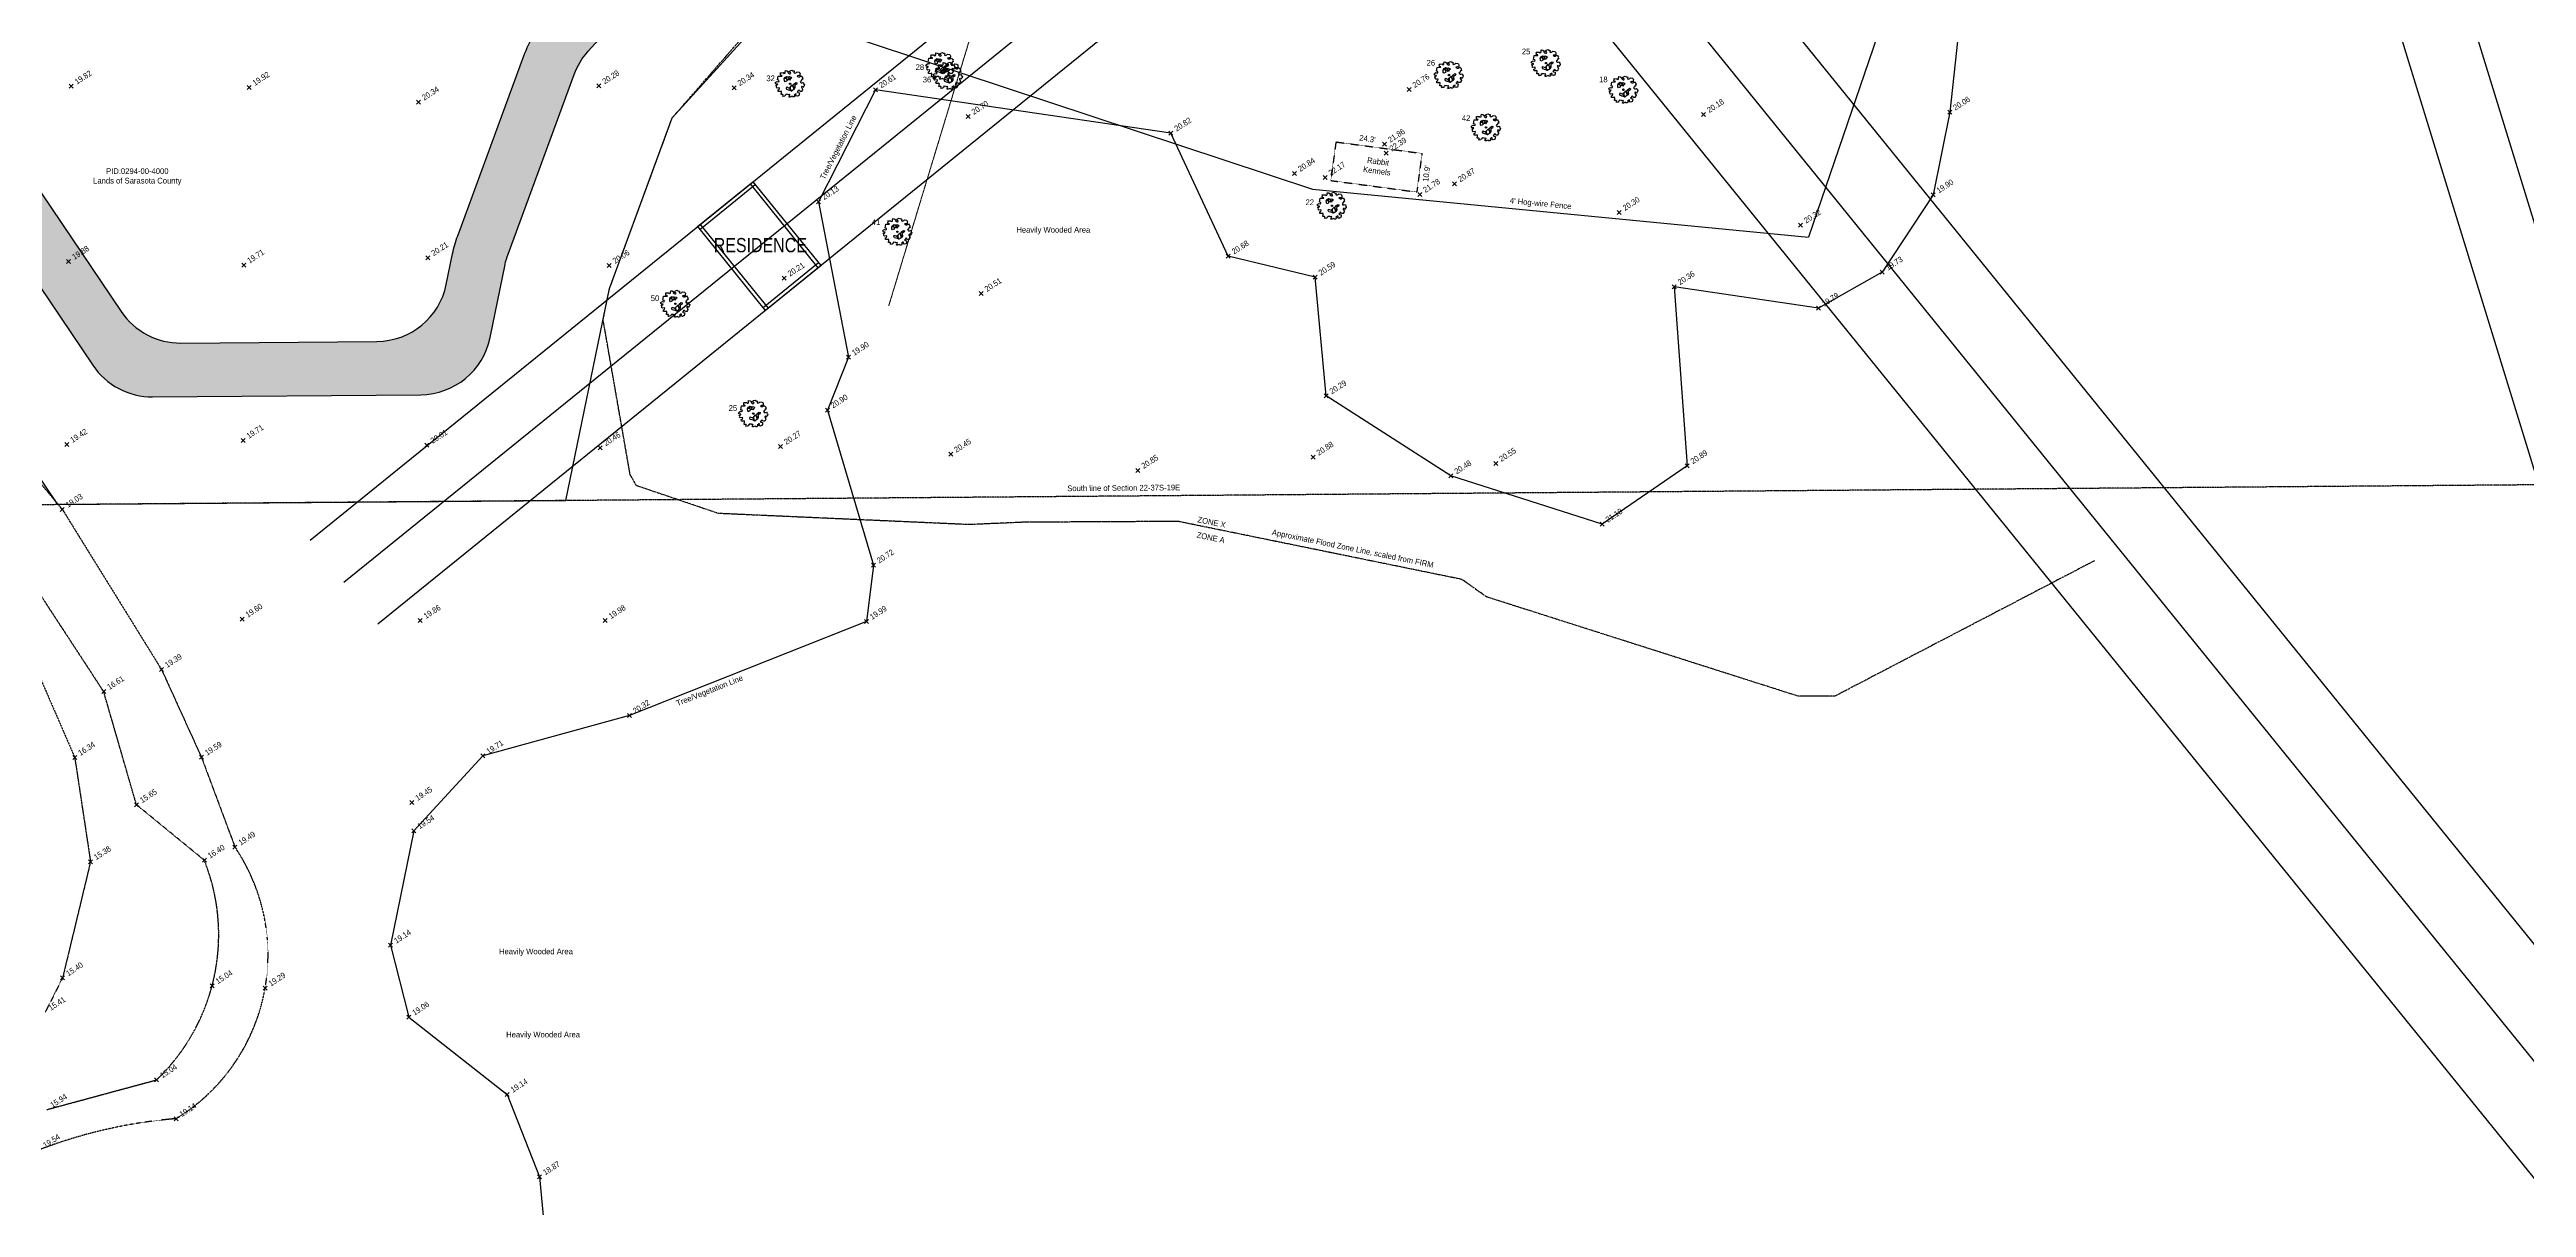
# Model space of a CAD drawing. Header units: inches. Extents: x -625442 to 34963, y -27993 to 66986.
# Drawn here: x -340169 to -331844, y 23888 to 27782 of the extents above; entities that cross this region are included whole.
import ezdxf
from ezdxf.enums import TextEntityAlignment as Align

# ---------------------------------------------------------------- set-up
doc = ezdxf.new("R2010")
doc.units = ezdxf.units.IN
doc.header["$LTSCALE"] = 0.5
doc.header["$MEASUREMENT"] = 0
for name, pattern in [('CENTERX2', [4, 2.5, -0.5, 0.5, -0.5]), ('DASHED2', [0.375, 0.25, -0.125]), ('DIVIDE2', [0.625, 0.25, -0.125, 0, -0.125, 0, -0.125]), ('PHANTOM', [20, 10, -2, 2, -2, 2, -2])]:
    doc.linetypes.add(name, pattern=pattern)
for name, color, linetype in [('A-ANNO-TEXT', 30, 'Continuous'), ('A-WALL-OTLN', 90, 'Continuous'), ('BUILDING', 253, 'DASHED2'), ('FEMA FLOOD ZONE', 190, 'PHANTOM'), ('FENCE', 7, 'FEN_LINE'), ('P-BELOW-LIGHT', 143, 'Continuous'), ('SECTION LINE', 101, 'DIVIDE2'), ('SPOT ELEVATION TEXT', 252, 'Continuous'), ('TEXT', 7, 'Continuous'), ('TOE OF SLOPE', 36, 'DIVIDE2'), ('TOP OF BANK', 252, 'DASHED2'), ('TREE LINE', 73, 'Continuous'), ('Trees-Anno', 43, 'Continuous'), ('TreesMARK', 46, 'Continuous')]:
    doc.layers.add(name, color=color, linetype=linetype)
doc.layers.add('HA-Grid Line', color=104, linetype='CENTERX2', lineweight=15)
doc.styles.add('1-8T', font='Arial.ttf', dxfattribs={"width": 0.8, "height": 24})
doc.styles.add('BLDG', font='IC-Romans.shx', dxfattribs={"width": 0.8})
doc.styles.get("Standard").update_dxf_attribs({"font": 'Arial.ttf'})
doc.styles.add('TXT', font='IC-Romans.shx')
doc.linetypes.add('FEN_LINE', pattern='A,0.5,-0.2,[" X ",Standard,S=0.1,R=0,X=-0.1,Y=-0.05],-0.25', length=0.95)

# ---------------------------------------------------------------- blocks, each defined once
blk = doc.blocks.new('SPT10')
at = {"color": 0, "linetype": 'Continuous'}
for p, q in [((-0.35, -0.35), (0.35, 0.35)), ((0.35, -0.35), (-0.35, 0.35))]:
    blk.add_line(p, q, dxfattribs=at)
blk = doc.blocks.new('TREE11')
at = {"linetype": 'Continuous'}
for p, q in [((-0.134, 0.178), (-0.184, 0.176)), ((-0.156, 0.177), (-0.179, 0.211)), ((-0.132, 0.24), (-0.134, 0.178)), ((-0.134, 0.178), (-0.103, 0.129)), ((-0.094, 0.242), (-0.047, 0.184)), ((-0.034, 0.247), (-0.058, 0.14)), ((0.006, -0.194), (-0.03, -0.231)), ((0.008, -0.119), (0.006, -0.244)), ((0.008, -0.167), (0.027, -0.23)), ((0.027, -0.23), (0.058, -0.256)), ((0.065, -0.059), (0.113, -0.104)), ((0.096, -0.089), (0.115, -0.156)), ((0.113, -0.104), (0.17, -0.108)), ((0.115, -0.156), (0.157, -0.173)), ((0.141, -0.107), (0.163, -0.133))]:
    blk.add_line(p, q, dxfattribs=at)
for points in [[(-0.04, 0.357), (-0.015, 0.344), (0.008, 0.351), (0.028, 0.361), (0.015, 0.389), (-0.027, 0.402), (-0.019, 0.434), (0.006, 0.451), (0.063, 0.474), (0.102, 0.449), (0.138, 0.447), (0.147, 0.41), (0.136, 0.393), (0.141, 0.378), (0.17, 0.37), (0.196, 0.378), (0.22, 0.391), (0.243, 0.415), (0.313, 0.402), (0.339, 0.381), (0.35, 0.351), (0.344, 0.329), (0.34, 0.28), (0.289, 0.282), (0.248, 0.275), (0.265, 0.252), (0.293, 0.244), (0.328, 0.244), (0.361, 0.265), (0.39, 0.275), (0.412, 0.246), (0.437, 0.224), (0.433, 0.195), (0.446, 0.154), (0.413, 0.148), (0.388, 0.092), (0.354, 0.079), (0.368, 0.058), (0.388, 0.027), (0.422, 0.031), (0.457, 0.043), (0.483, 0.016), (0.474, 0.001), (0.503, -0.026), (0.494, -0.071), (0.476, -0.084), (0.45, -0.136), (0.429, -0.087), (0.398, -0.104), (0.399, -0.119), (0.44, -0.196), (0.432, -0.226), (0.411, -0.238), (0.409, -0.268), (0.363, -0.268), (0.329, -0.255), (0.315, -0.23), (0.28, -0.238), (0.276, -0.273), (0.246, -0.282), (0.266, -0.303), (0.327, -0.315), (0.32, -0.365), (0.306, -0.423), (0.28, -0.423), (0.248, -0.44), (0.207, -0.421), (0.216, -0.36), (0.179, -0.362), (0.166, -0.381), (0.14, -0.4), (0.162, -0.419), (0.138, -0.464), (0.091, -0.464), (0.072, -0.441), (0.001, -0.467), (-0.033, -0.467), (-0.028, -0.422), (-0.003, -0.413), (-0.014, -0.379), (-0.063, -0.389), (-0.062, -0.374), (-0.141, -0.37), (-0.149, -0.404), (-0.177, -0.406), (-0.18, -0.435), (-0.24, -0.45), (-0.26, -0.42), (-0.236, -0.405), (-0.254, -0.38), (-0.315, -0.38), (-0.303, -0.291), (-0.316, -0.259), (-0.349, -0.272), (-0.418, -0.27), (-0.422, -0.212), (-0.383, -0.196), (-0.372, -0.151), (-0.384, -0.142), (-0.455, -0.151), (-0.484, -0.125), (-0.473, -0.106), (-0.49, -0.053), (-0.458, -0.053), (-0.439, -0.033), (-0.432, -0.017), (-0.493, -0.016), (-0.518, 0.028), (-0.497, 0.053), (-0.45, 0.082), (-0.409, 0.069), (-0.382, 0.08), (-0.388, 0.119), (-0.437, 0.131), (-0.412, 0.266), (-0.287, 0.27), (-0.282, 0.283), (-0.337, 0.3), (-0.331, 0.357), (-0.341, 0.379), (-0.305, 0.383), (-0.238, 0.387), (-0.216, 0.358), (-0.176, 0.368), (-0.17, 0.404), (-0.164, 0.459), (-0.113, 0.45), (-0.059, 0.418), (-0.073, 0.387)], [(-0.118, 0.258), (-0.067, 0.236), (-0.022, 0.249), (0.027, 0.23), (0.047, 0.196), (0.015, 0.181), (-0.022, 0.128), (-0.087, 0.145), (-0.114, 0.117), (-0.121, 0.09), (-0.174, 0.064), (-0.194, 0.1), (-0.201, 0.17), (-0.18, 0.224), (-0.136, 0.243)], [(0.014, -0.114), (0.079, -0.044), (0.118, -0.048), (0.163, 0.008), (0.206, 0.048), (0.241, 0.034), (0.227, -0.023), (0.185, -0.025), (0.166, -0.07), (0.171, -0.149), (0.145, -0.196), (0.088, -0.232), (0.048, -0.263), (-0.004, -0.237), (-0.053, -0.224), (-0.108, -0.207), (-0.126, -0.167), (-0.115, -0.115), (-0.029, -0.154)]]:
    blk.add_lwpolyline(points, close=True, dxfattribs=at)
blk.add_circle((0, 0), 0.0248, dxfattribs=at)

msp = doc.modelspace()

# ---------------------------------------------------------------- hatches: boundary and pattern name
at = {"layer": 'P-BELOW-LIGHT'}
h = msp.add_hatch(dxfattribs=at)
h.set_pattern_fill('DASH', color=256, scale=200)
h.paths.add_polyline_path([(-339161.96434, 29446.30364, 0.1404750154), (-339270.28562, 29522.16933), (-339635.25029, 29647.93575, 0.4156598849), (-339940.73033, 29498.10079), (-340179.35857, 28794.36248), (-340011.67886, 28728.34108), (-339828.35274, 29268.98797, -0.4156598849), (-339522.8727, 29418.82293), (-339377.70346, 29368.79777, -0.1404750154), (-339269.38219, 29292.93209), (-338435.15319, 28262.77808, -0.1555351736), (-338382.14954, 28126.96768), (-338151.0016, 28050.32436, 0.2317559926), (-338198.1553, 28256.13673)])
h.paths.add_polyline_path([(-338358.46508, 27776.76912), (-338206.90648, 27943.84911, 0.1273003081), (-338151.0016, 28050.32436), (-338382.14954, 28126.96768, -0.202768241), (-338443.90437, 27950.49046), (-338491.78619, 27897.70497, 0.0964335083), (-338574.92523, 27760.39817), (-338797.15728, 27155.68682, 0.0374744264), (-338814.36618, 27095.2192), (-338835.5481, 26991.97352, -0.3538637408), (-339068.733, 26800.21504), (-339727.30819, 26794.95104, -0.2516166895), (-339928.27883, 26900.86076), (-340329.53081, 27496.5395, -0.2340668902), (-340357.76708, 27707.69266), (-340011.67886, 28728.34108), (-340179.35857, 28794.36248), (-340556.86151, 27681.06893, 0.2340668902), (-340528.62524, 27469.91578), (-340023.54151, 26720.09358, 0.2516166895), (-339822.57086, 26614.18386), (-338921.67277, 26621.38474, 0.3538637408), (-338688.48787, 26813.14322), (-338638.03881, 27059.04381, -0.0374744264), (-338628.20516, 27093.59673), (-338405.9731, 27698.30809, -0.0964335083)])
h.paths.add_polyline_path([(-338277.77712, 28249.1652), (-338218.81139, 28287.45799), (-338234.497, 28311.6117), (-338293.46273, 28273.31891)], flags=24)
h.paths.add_polyline_path([(-340061.42445, 28867.10932), (-340004.299, 28904.20702), (-340019.98461, 28928.36073), (-340077.11005, 28891.26304)], flags=24)
h.paths.add_polyline_path([(-339478.0345, 29455.20744), (-339417.84191, 29494.29696), (-339433.52752, 29518.45067), (-339493.7201, 29479.36115)], flags=24)
h.paths.add_polyline_path([(-338886.52034, 28857.22543), (-338827.55461, 28895.51822), (-338843.24022, 28919.67193), (-338902.20595, 28881.37914)], flags=24)
h.paths.add_polyline_path([(-340085.67697, 27068.77122), (-340028.55153, 27105.86892), (-340044.23713, 27130.02264), (-340101.36258, 27092.92494)], flags=24)

# ---------------------------------------------------------------- linework, layer by layer
at = {"layer": 'A-WALL-OTLN', "ltscale": 0.5}
for p, q in [((-337991.51727, 27186.51748), (-337805.0046, 27337.55729)), ((-337983.96528, 27177.19184), (-337797.45261, 27328.23166)), ((-337771.05223, 26914.27456), (-337584.53957, 27065.31437)), ((-337763.50024, 26904.94892), (-337576.98758, 27055.98874))]:
    msp.add_line(p, q, dxfattribs=at)
for points in [[(-337814.33024, 27330.0053), (-337586.31321, 27048.43675)], [(-337805.0046, 27337.55729), (-337576.98758, 27055.98874)], [(-337991.51727, 27186.51748), (-337763.50024, 26904.94892)], [(-337982.19163, 27194.06947), (-337754.17461, 26912.50092)]]:
    msp.add_lwpolyline(points, dxfattribs=at)
at = {"layer": 'BUILDING'}
for points in [[(-335845.53088, 27471.26097), (-335862.80144, 27341.45778)], [(-335845.53088, 27471.26097), (-335556.47498, 27432.80153)], [(-335556.47498, 27432.80153), (-335573.74554, 27302.99834)], [(-335862.80144, 27341.45778), (-335573.74554, 27302.99834)]]:
    msp.add_lwpolyline(points, dxfattribs=at)
at = {"layer": 'DEFPOINTS'}
for p, q in [((-338993.93012, 50580.58565), (-330425.45724, 22660.14749)), ((-339229.15428, 50514.33546), (-330660.6814, 22593.8973)), ((-330232.80579, 22816.15856), (-341882.06131, 37201.33011)), ((-330425.45724, 22660.14749), (-342074.71277, 37045.31904)), ((-330618.1087, 22504.13642), (-342267.36422, 36889.30797)), ((-339293.45644, 26132.19413), (-335635.81079, 29094.19209)), ((-339179.44793, 25991.40986), (-335521.80228, 28953.40782)), ((-339065.43942, 25850.62558), (-335407.79377, 28812.62354))]:
    msp.add_line(p, q, dxfattribs=at)
msp.add_lwpolyline([(-337594.67499, 28082.95909), (-338990.41752, 29806.50234), (-340088.03365, 30184.73965), (-340993.22096, 27515.25264), (-340142.03138, 26251.61891), (-338433.39024, 26265.27608), (-338287.19415, 26977.87028), (-338076.1272, 27552.20048), (-337594.67499, 28082.95909)], dxfattribs=at)
msp.add_lwpolyline([(-338435.15319, 28262.77808), (-339269.38219, 29292.93209, 0.1404750154), (-339377.70346, 29368.79777), (-339522.8727, 29418.82293, 0.4156598849), (-339828.35274, 29268.98797), (-340357.76708, 27707.69266, 0.2340668902), (-340329.53081, 27496.5395), (-339928.27883, 26900.86076, 0.2516166895), (-339727.30819, 26794.95104), (-339068.733, 26800.21504, 0.3538637408), (-338835.5481, 26991.97352), (-338814.36618, 27095.2192, -0.0374744264), (-338797.15728, 27155.68682), (-338574.92523, 27760.39817, -0.0964335083), (-338491.78619, 27897.70497), (-338443.90437, 27950.49046, 0.369971423)], format="xyb", close=True, dxfattribs=at)
at = {"layer": 'FEMA FLOOD ZONE'}
msp.add_lwpolyline([(-333295.82795, 26063.00697), (-334169.01102, 25607.43556), (-334291.91084, 25607.43556), (-335339.22983, 25941.34861), (-335422.05352, 26000.11728), (-336375.86194, 26195.12226), (-336894.17814, 26192.45113), (-337078.52757, 26184.4371), (-337921.16672, 26221.89161), (-338196.35501, 26315.38708), (-338217.72907, 26352.78544), (-338308.56793, 26873.68944), (-338287.19415, 26977.87028), (-338076.1272, 27552.20048), (-337803.61034, 27864.74301)], dxfattribs=at)
at = {"layer": 'FENCE'}
for points in [[(-333225.32605, 30165.28872), (-333620.36139, 29012.98269), (-334257.37465, 27150.97457)], [(-339029.36244, 28341.56854), (-335924.19748, 27311.96752)], [(-335924.19748, 27311.96752), (-334257.37465, 27150.97457)]]:
    msp.add_lwpolyline(points, dxfattribs=at)
at = {"layer": 'HA-Grid Line'}
msp.add_line((-335559.90267, 32812.93426), (-337348.6919, 26919.84497), dxfattribs=at)
at = {"layer": 'P-BELOW-LIGHT'}
msp.add_lwpolyline([(-338198.1553, 28256.13673), (-339161.96434, 29446.30364, 0.1404750154), (-339270.28562, 29522.16933), (-339635.25029, 29647.93575, 0.4156598849), (-339940.73033, 29498.10079), (-340556.86151, 27681.06893, 0.2340668902), (-340528.62524, 27469.91578), (-340023.54151, 26720.09358, 0.2516166895), (-339822.57086, 26614.18386), (-338921.67277, 26621.38474, 0.3538637408), (-338688.48787, 26813.14322), (-338638.03881, 27059.04381, -0.0374744264), (-338628.20516, 27093.59673), (-338405.9731, 27698.30809, -0.0964335083), (-338358.46508, 27776.76912), (-338206.90648, 27943.84911, 0.369971423)], format="xyb", close=True, dxfattribs=at)
at = {"layer": 'SECTION LINE'}
msp.add_line((-329577.99515, 26336.05729), (-393965.77837, 25821.4055), dxfattribs=at)
at = {"layer": 'TOE OF SLOPE'}
msp.add_lwpolyline([(-340178.27858, 24217.49689), (-339809.25831, 24317.41266, 0.3064157484), (-339648.81073, 25055.83334), (-339877.02206, 25242.6559), (-339987.11821, 25623.24528), (-340292.97928, 26091.40327)], format="xyb", dxfattribs=at)
msp.add_lwpolyline([(-340357.36701, 26029.7538), (-340084.48141, 25401.49468), (-340031.41526, 25050.95773), (-340125.27004, 24660.33574), (-340184.07387, 24544.38749)], dxfattribs=at)
at = {"layer": 'TOP OF BANK'}
msp.add_lwpolyline([(-340499.70647, 26680.84877), (-340126.18476, 26235.7723), (-339792.86543, 25697.37857), (-339658.66047, 25402.1198), (-339545.86164, 25099.97196, -0.4282213344), (-339743.97556, 24186.77504, 0.127421314), (-340526.33774, 23915.20413)], format="xyb", dxfattribs=at)
at = {"layer": 'TREE LINE'}
msp.add_lwpolyline([(-333699.55966, 28339.87667), (-333782.52216, 27571.49073), (-333838.5206, 27293.02237), (-334009.19517, 27033.31151), (-334224.12997, 26911.74592), (-334708.31563, 26984.42699), (-334665.32616, 26382.36099), (-334951.12721, 26185.99969), (-335459.05195, 26348.22383), (-335878.69032, 26617.33266), (-335915.51238, 27016.21893), (-336207.27971, 27087.45102), (-336400.26943, 27500.7132), (-337392.72439, 27646.54871), (-337584.94227, 27270.39646), (-337483.83235, 26746.99056), (-337554.77209, 26569.84999), (-337399.78105, 26048.6162), (-337423.68355, 25858.86097), (-338220.12641, 25542.78059), (-338712.44631, 25406.99141), (-338944.18786, 25155.23812), (-339022.77449, 24770.01633), (-338961.5648, 24528.21952), (-338630.96965, 24268.72499), (-338522.35542, 23990.97698), (-338470.667, 23443.75824)], dxfattribs=at)

# ---------------------------------------------------------------- block references
at = {"layer": 'SPOT ELEVATION TEXT', "xscale": 19.2, "yscale": 19.2, "zscale": 19.2}
for p in [(-340096.11921, 27658.71836), (-339498.25438, 27654.44894), (-338322.66947, 27659.65758), (-337868.61525, 27653.55002), (-337392.72439, 27646.54871), (-335599.84055, 27647.31465), (-338928.61841, 27605.11772), (-337081.93085, 27556.98948), (-334609.79286, 27563.29547), (-333782.52216, 27571.49073), (-336400.26943, 27500.7132), (-335682.34382, 27463.24138), (-335677.10921, 27433.70664), (-335984.32697, 27365.56011), (-335882.2175, 27351.99151), (-335446.56723, 27330.46419), (-337584.94227, 27270.39646), (-335564.07148, 27294.6985), (-334893.12718, 27234.00468), (-333838.5206, 27293.02237), (-334283.81552, 27191.72983), (-340104.84069, 27069.74588), (-339516.17425, 27057.14551), (-338897.51699, 27082.02427), (-338288.29077, 27055.96307), (-336207.27971, 27087.45102), (-337699.90694, 27013.09182), (-335915.51238, 27016.21893), (-334708.31563, 26984.42699), (-334009.19517, 27033.31151), (-337037.91722, 26961.34076), (-334224.12997, 26911.74592), (-337483.83235, 26746.99056), (-337554.77209, 26569.84999), (-335878.69032, 26617.33266), (-339518.67838, 26467.72017), (-340111.04794, 26453.8811), (-338900.62306, 26451.42741), (-338318.82757, 26442.99345), (-337711.80492, 26447.46429), (-337140.38696, 26420.90021), (-335922.50252, 26410.98585), (-335308.46755, 26390.13086), (-336510.96297, 26366.48348), (-335459.05195, 26348.22383), (-334665.32616, 26382.36099), (-340126.18476, 26235.7723), (-334951.12721, 26185.99969), (-337399.78105, 26048.6162), (-339521.92543, 25866.37814), (-338923.19339, 25861.85372), (-338301.39786, 25861.65825), (-337423.68355, 25858.86097), (-339792.86543, 25697.37857), (-339987.11821, 25623.24528), (-338220.12641, 25542.78059), (-340084.48141, 25401.49468), (-339658.66047, 25402.1198), (-338712.44631, 25406.99141), (-339877.02206, 25242.6559), (-338951.10348, 25250.263), (-338944.18786, 25155.23812), (-339648.81073, 25055.83334), (-339545.86164, 25099.97196), (-340031.41526, 25050.95773), (-339022.77449, 24770.01633), (-340125.27004, 24660.33574), (-339622.66602, 24633.8493), (-339444.49291, 24625.90561), (-338961.5648, 24528.21952), (-339809.25831, 24317.41266), (-338630.96965, 24268.72499), (-339743.97556, 24186.77504), (-338522.35542, 23990.97698)]:
    msp.add_blockref('SPT10', p, dxfattribs=at)
at = {"layer": 'TreesMARK', "color": 46, "xscale": 96, "yscale": 96, "zscale": 96}
for p in [(-337174.42712, 27726.84648), (-337149.41028, 27693.80135), (-335466.04975, 27696.32515), (-335139.67905, 27736.44276), (-337680.17341, 27667.04734), (-334879.07195, 27646.93217), (-335340.86244, 27520.06654), (-335859.07802, 27256.5507), (-337319.14545, 27169.22001), (-338065.55045, 26927.0341), (-337803.76452, 26557.96599)]:
    msp.add_blockref('TREE11', p, dxfattribs=at)

# ---------------------------------------------------------------- texts
at = {"layer": 'A-ANNO-TEXT', "ltscale": 0.5, "style": '1-8T', "width": 0.8}
msp.add_text('RESIDENCE', height=48, dxfattribs=at).set_placement((-337936.67505, 27100.25957))
at = {"layer": 'SPOT ELEVATION TEXT', "style": 'BLDG', "width": 0.8}
for s, p in [('19.82', (-340051.00704, 27680.31817)), ('19.92', (-339453.1422, 27676.04875)), ('20.34', (-338883.50624, 27626.71753)), ('20.28', (-338277.55729, 27681.2574)), ('20.34', (-337823.50307, 27675.14983)), ('20.61', (-337347.61221, 27668.14853)), ('20.76', (-335554.72837, 27668.91446)), ('20.70', (-337036.81867, 27578.58929)), ('20.18', (-334564.68069, 27584.89528)), ('20.06', (-333737.40998, 27593.09055)), ('20.82', (-336355.15725, 27522.31301)), ('21.86', (-335637.23165, 27484.84119)), ('22.39', (-335631.99703, 27455.30646)), ('20.84', (-335939.21479, 27387.15992)), ('22.17', (-335837.10532, 27373.59133)), ('20.13', (-337539.8301, 27291.99627)), ('21.78', (-335518.95931, 27316.29832)), ('20.87', (-335401.45506, 27352.064)), ('19.90', (-333793.40843, 27314.62218)), ('20.30', (-334848.015, 27255.60449)), ('20.32', (-334238.70335, 27213.32964)), ('19.88', (-340059.72852, 27091.34569)), ('19.71', (-339471.06207, 27078.74532)), ('20.21', (-338852.40481, 27103.62408)), ('20.06', (-338243.17859, 27077.56288)), ('20.21', (-337654.79477, 27034.69163)), ('20.68', (-336162.16753, 27109.05083)), ('20.59', (-335870.40021, 27037.81874)), ('19.73', (-333964.083, 27054.91132)), ('20.51', (-336992.80505, 26982.94057)), ('20.36', (-334663.20345, 27006.02681)), ('19.79', (-334179.01779, 26933.34573)), ('19.90', (-337438.72018, 26768.59037)), ('20.29', (-335833.57815, 26638.93247)), ('20.90', (-337509.65991, 26591.4498)), ('19.42', (-340065.93576, 26475.48091)), ('19.71', (-339473.56621, 26489.31998)), ('20.01', (-338855.51088, 26473.02722)), ('20.46', (-338273.71539, 26464.59326)), ('20.27', (-337666.69274, 26469.06411)), ('20.45', (-337095.27478, 26442.50002)), ('20.85', (-336465.85079, 26388.08329)), ('20.88', (-335877.39035, 26432.58566)), ('20.48', (-335413.93977, 26369.82365)), ('20.55', (-335263.35537, 26411.73067)), ('20.89', (-334620.21398, 26403.96081)), ('19.03', (-340081.07259, 26257.37211)), ('21.18', (-334906.01503, 26207.5995)), ('20.72', (-337354.66888, 26070.21601)), ('19.60', (-339476.81326, 25887.97796)), ('19.86', (-338878.08122, 25883.45353)), ('19.98', (-338256.28568, 25883.25807)), ('19.99', (-337378.57138, 25880.46078)), ('19.39', (-339747.75326, 25718.97838)), ('16.61', (-339942.00603, 25644.8451)), ('20.32', (-338175.01423, 25564.38041)), ('16.34', (-340039.36924, 25423.09449)), ('19.59', (-339613.5483, 25423.71961)), ('19.71', (-338667.33414, 25428.59122)), ('15.65', (-339831.90988, 25264.25571)), ('19.45', (-338905.9913, 25271.86281)), ('19.49', (-339500.74946, 25121.57178)), ('19.54', (-338899.07568, 25176.83793)), ('15.38', (-339986.30308, 25072.55755)), ('16.40', (-339603.69855, 25077.43315)), ('19.14', (-338977.66232, 24791.61614)), ('15.40', (-340080.15787, 24681.93555)), ('15.04', (-339577.55384, 24655.44912)), ('19.29', (-339399.38074, 24647.50543)), ('15.41', (-340138.9617, 24565.9873)), ('19.06', (-338916.45262, 24549.81933)), ('15.04', (-339764.14614, 24339.01247)), ('19.14', (-338585.85747, 24290.3248)), ('15.94', (-340133.1664, 24239.09671)), ('19.14', (-339698.86339, 24208.37485)), ('19.54', (-340157.26366, 24104.20188)), ('18.87', (-338477.24325, 24012.57679))]:
    msp.add_text(s, height=19.2, rotation=33, dxfattribs=at).set_placement(p, align=Align.CENTER)
at = {"layer": 'TEXT', "char_height": 19.2, "style": 'TXT'}
for s, insert, attachment_point, rotation in [('Tree/Vegetation Line', (-337581.07585, 27351.5711), 1, 62.932474557), ("24.3'", (-335738.33435, 27491.56983), 2, 352.42119984), ('Rabbit \\PKennels', (-335702.45333, 27414.88649), 2, 352.42119984), ("10.9'", (-335550.83605, 27366.00073), 2, 82.421199846), ("4' Hog-wire Fence", (-335259.80297, 27284.08355), 1, 354.483101843), ('South line of Section 22-37S-19E', (-336748.70408, 26316.05421), 1, 0.457955621), ('ZONE A', (-336264.33277, 26150.18006), 2, 348.445185512), ('ZONE X', (-336261.46007, 26201.95323), 2, 348.445185512), ('Approximate Flood Zone Line, scaled from FIRM', (-335786.94867, 26113.44472), 2, 348.445185512), ('Tree/Vegetation Line', (-338065.20418, 25591.75773), 1, 21.646400589)]:
    msp.add_mtext(s, dxfattribs=dict(at, insert=insert, attachment_point=attachment_point, rotation=rotation))
at = {"layer": 'TEXT', "char_height": 19.2, "attachment_point": 2, "style": 'TXT'}
for s, insert in [('PID:0294-00-4000\\PLands of Sarasota County', (-339874.12311, 27382.66969)), ('Heavily Wooded Area', (-336795.52552, 27185.47921)), ('Heavily Wooded Area', (-338534.3412, 24758.90004)), ('Heavily Wooded Area', (-338510.23246, 24479.34557))]:
    msp.add_mtext(s, dxfattribs=dict(at, insert=insert))
at = {"layer": 'Trees-Anno', "char_height": 19.2, "attachment_point": 9, "style": 'TXT'}
for s, insert in [('28', (-337229.58448, 27713.0614)), ('26', (-335512.21625, 27727.57231)), ('25', (-335192.25462, 27765.58259)), ('32', (-337731.20794, 27675.42395)), ('36', (-337205.67606, 27671.15323)), ('18', (-334932.41326, 27671.48062)), ('42', (-335393.72661, 27541.74736)), ('22', (-335919.15054, 27258.68525)), ('41', (-337377.19373, 27191.77449)), ('50', (-338119.75005, 26935.77328)), ('25', (-337857.96412, 26566.70518))]:
    msp.add_mtext(s, dxfattribs=dict(at, insert=insert))

doc.saveas('drawing.dxf')
